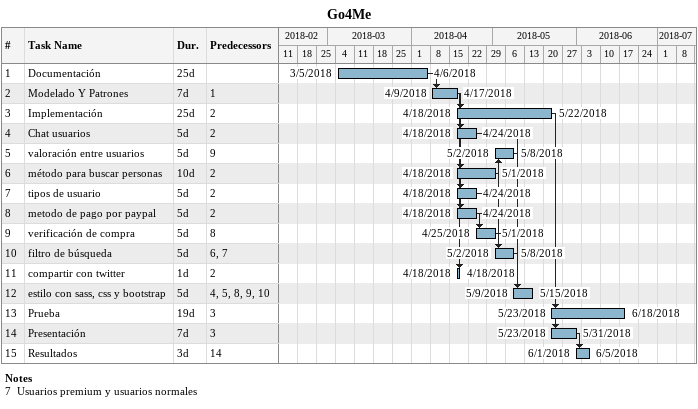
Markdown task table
Go4Me

| ID | Task | Duration | Start | Finish | Predecessors |
|---|---|---|---|---|---|
| 1 | Documentación | 25d | 2018-03-05 | 2018-04-06 |  |
| 2 | Modelado Y Patrones | 7d | 2018-04-09 | 2018-04-17 | 1 |
| 3 | Implementación | 25d | 2018-04-18 | 2018-05-22 | 2 |
| 4 | Chat usuarios | 5d | 2018-04-18 | 2018-04-24 | 2 |
| 5 | valoración entre usuarios | 5d | 2018-05-02 | 2018-05-08 | 9 |
| 6 | método para buscar personas | 10d | 2018-04-18 | 2018-05-01 | 2 |
| 7 | tipos de usuario | 5d | 2018-04-18 | 2018-04-24 | 2 |
| 8 | metodo de pago por paypal | 5d | 2018-04-18 | 2018-04-24 | 2 |
| 9 | verificación de compra | 5d | 2018-04-25 | 2018-05-01 | 8 |
| 10 | filtro de búsqueda | 5d | 2018-05-02 | 2018-05-08 | 6, 7 |
| 11 | compartir con twitter | 1d | 2018-04-18 | 2018-04-18 | 2 |
| 12 | estilo con sass, css y bootstrap | 5d | 2018-05-09 | 2018-05-15 | 4, 5, 8, 9, 10 |
| 13 | Prueba | 19d | 2018-05-23 | 2018-06-18 | 3 |
| 14 | Presentación | 7d | 2018-05-23 | 2018-05-31 | 3 |
| 15 | Resultados | 3d | 2018-06-01 | 2018-06-05 | 14 |

Notes
- 7: Usuarios premium y usuarios normales
